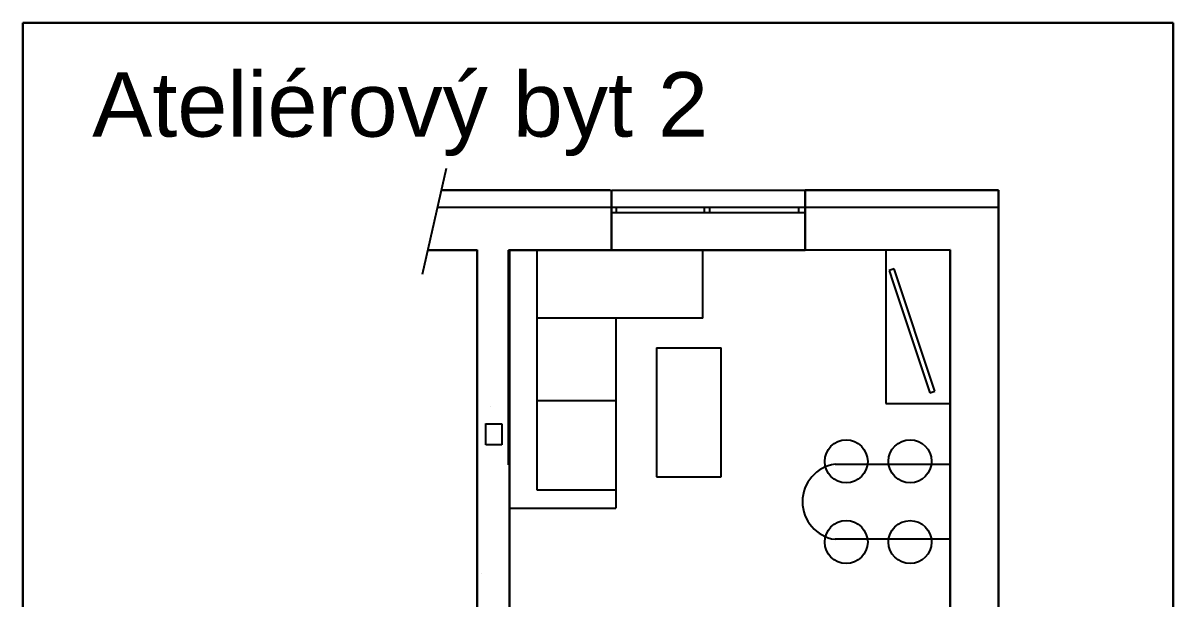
# Model space of a CAD drawing. Header units: millimetres. Extents: x 1480 to 86316, y 1484 to 27567.
# Drawn here: x 19739 to 30437, y 22217 to 27567 of the extents above; entities that cross this region are included whole.
import ezdxf

# ---------------------------------------------------------------- set-up
doc = ezdxf.new("R2010")
doc.units = ezdxf.units.MM
doc.layers.add('sládek zona', color=7, linetype='Continuous')
doc.styles.add('GENERATED_STYLE_1', font='arial.ttf')

msp = doc.modelspace()

# ---------------------------------------------------------------- linework, layer by layer
at = {"color": 3, "lineweight": 30}
for p, q in [((19739.4, 27567.5), (30437.5, 27567.5)), ((19739.4, 6908.8), (19739.4, 27567.5)), ((30437.5, 27567.5), (30437.5, 6908.8))]:
    msp.add_line(p, q, dxfattribs=at)
at = {"color": 7}
for p, q in [((23456.7, 25231.1), (23678.3, 26215)), ((25214.9, 26012.6), (27014.9, 26012.6)), ((23596.7, 25852.6), (25204.9, 25852.6)), ((25214.9, 25852.6), (27014.9, 25852.6)), ((25214.9, 25802.6), (27014.9, 25802.6)), ((25262.1, 25802.6), (25262.1, 25852.6)), ((26076.9, 25852.6), (26076.9, 25802.6)), ((26126.9, 25852.6), (26126.9, 25802.6)), ((26956.1, 25802.6), (26956.1, 25852.6)), ((27014.9, 25852.6), (28814.9, 25852.6)), ((24264.9, 24252.7), (24264.9, 25452.6)), ((24434.9, 25452.6), (25034.9, 25452.6)), ((24519.4, 25452.6), (24519.4, 23223.3)), ((26064.1, 24822.2), (26064.1, 25452.6)), ((27764.9, 25452.6), (27764.9, 24026.1)), ((27844.8, 25279.4), (27797.3, 25263.7)), ((27797.3, 25263.7), (27835, 25149.8)), ((28221.4, 24140), (27844.8, 25279.4)), ((23964.9, 25183.1), (23964.9, 25083.7)), ((27835, 25149.8), (28173.9, 24124.3)), ((26064.1, 24822.2), (24519.4, 24822.2)), ((25254.4, 24822.2), (25254.4, 23052.6)), ((25633.8, 24544.3), (25633.8, 23344.3)), ((25633.8, 24544.3), (26233.8, 24544.3)), ((26233.8, 23344.3), (26233.8, 24544.3)), ((28173.9, 24124.3), (28221.4, 24140)), ((24085.1, 24002.6), (24085.1, 24002.6)), ((25254.4, 24050.4), (24519.4, 24050.4)), ((27764.9, 24026.1), (28364.9, 24026.1)), ((24044.8, 23641.6), (24044.8, 23841.6)), ((24044.8, 23837.6), (24193.6, 23837.6)), ((24193.6, 23837.6), (24193.6, 23641.6)), ((24193.6, 23641.6), (24044.8, 23641.6)), ((27294.2, 23462.6), (28365.3, 23462.6)), ((25633.8, 23344.3), (26233.8, 23344.3)), ((24519.4, 23223.3), (25254.4, 23223.3)), ((24254.4, 23052.6), (25254.4, 23052.6)), ((28364.9, 22762.6), (27294.2, 22762.6)), ((24005.7, 22445), (24005.7, 22445))]:
    msp.add_line(p, q, dxfattribs=at)
at = {"color": 7, "lineweight": 30}
for p, q in [((23632.7, 26012.6), (25204.9, 26012.6)), ((25214.9, 25452.6), (25214.9, 26012.6)), ((25214.9, 26012.6), (25214.9, 25612.6)), ((27014.9, 26012.6), (28814.9, 26012.6)), ((27014.9, 25452.6), (27014.9, 26012.6)), ((28814.9, 22668.8), (28814.9, 26012.6)), ((23506.6, 25452.6), (23964.9, 25452.6)), ((23506.6, 25452.6), (23799.9, 25452.6)), ((23964.9, 25456.6), (23964.9, 21006.6)), ((23964.9, 25456.6), (23964.9, 22256.6)), ((24255.1, 25452.6), (24254.6, 23457)), ((25254.4, 25452.6), (24255.1, 25452.6)), ((24264.9, 25452.6), (24264.9, 21376.6)), ((24264.9, 25452.6), (27014.9, 25452.6)), ((26965.2, 25452.6), (28364.9, 25456.6)), ((28364.9, 25456.6), (28364.9, 21376.6)), ((23964.9, 24856.6), (23964.9, 22505.1)), ((28814.9, 14132.2), (28814.9, 22668.8))]:
    msp.add_line(p, q, dxfattribs=at)
at = {"color": 7}
for centre in [(27397.1, 23488), (27991.3, 23488.8), (27397.1, 22737.3), (27991.3, 22736.5)]:
    msp.add_circle(centre, 200, dxfattribs=at)
msp.add_arc((27344.2, 23112.6), 353.6, 98.1301, 261.8699, dxfattribs=at)

# ---------------------------------------------------------------- texts
at = {"layer": 'sládek zona', "color": 7, "style": 'GENERATED_STYLE_1'}
msp.add_text('Ateliérový byt 2 ', height=600, dxfattribs=at).set_placement((20383.1, 26509.7))

doc.saveas('drawing.dxf')
